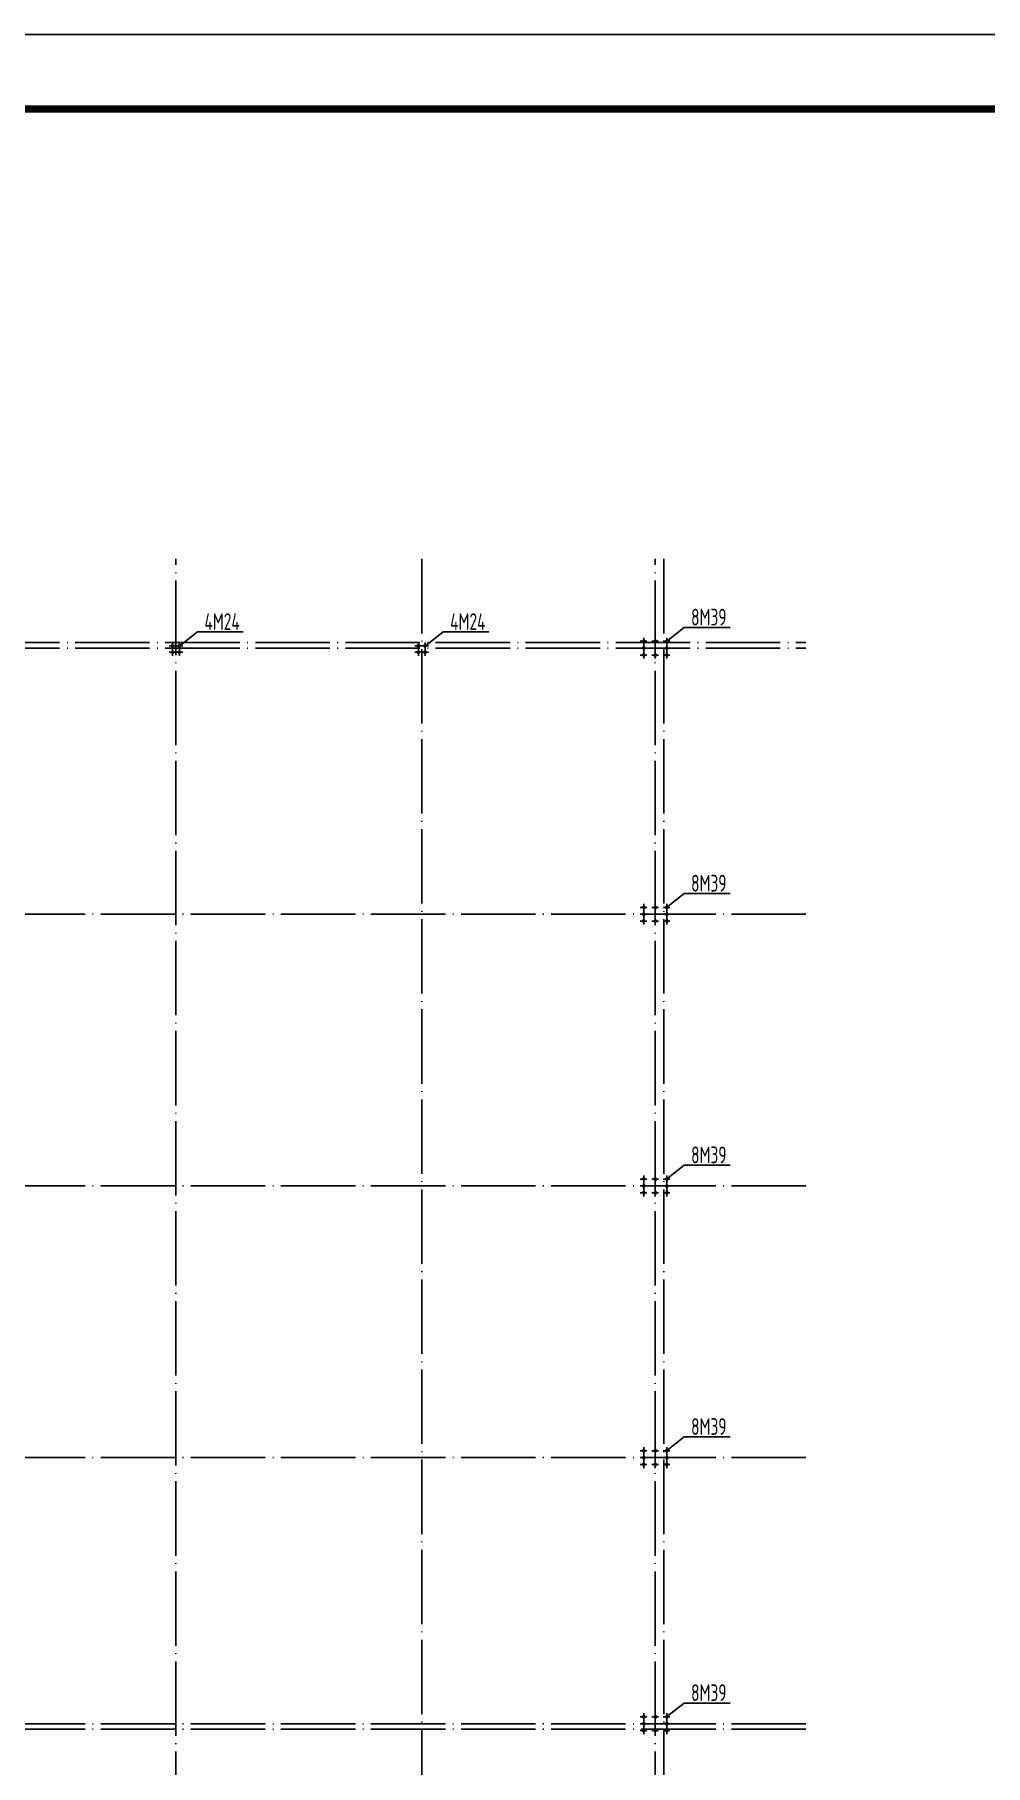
# Model space of a CAD drawing. Extents: x 69728788 to 150163257, y 20675998 to 43663798.
# Drawn here: x 75084325 to 75109863, y 21593783 to 21640288 of the extents above; entities that cross this region are included whole.
import ezdxf

# ---------------------------------------------------------------- set-up
doc = ezdxf.new("R2010")
doc.units = 0
doc.header["$LTSCALE"] = 1000
doc.header["$MEASUREMENT"] = 0
doc.linetypes.add('DOTE', pattern=[2.42, 2, -0.2, 0.02, -0.2])
for name, color, linetype in [('10', 7, 'CONTINUOUS'), ('DOTE', 251, 'DOTE'), ('PUB_TITLE', 4, 'CONTINUOUS'), ('WALL', 4, 'CONTINUOUS')]:
    doc.layers.add(name, color=color, linetype=linetype)
doc.styles.add('TSSD_Rein', font='atssdeng.shx', dxfattribs={"width": 0.7, "bigfont": 'atssdchn.shx'})

msp = doc.modelspace()

# ---------------------------------------------------------------- linework, layer by layer
at = {"layer": '10'}
for p, q in [((75088032.4, 21623862.9), (75087936.4, 21623862.9)), ((75088032.4, 21623862.9), (75087936.4, 21623862.9)), ((75088032.4, 21623862.9), (75087936.4, 21623862.9)), ((75088032.4, 21623862.9), (75087936.4, 21623862.9)), ((75088032.4, 21623957.9), (75088032.4, 21623767.8)), ((75088032.4, 21623957.9), (75088032.4, 21623767.8)), ((75088032.4, 21623957.9), (75088032.4, 21623767.8)), ((75088032.4, 21623957.9), (75088032.4, 21623767.8)), ((75088128.4, 21623862.9), (75088032.4, 21623862.9)), ((75088212.4, 21623862.9), (75088116.4, 21623862.9)), ((75088212.4, 21623862.9), (75088116.4, 21623862.9)), ((75088212.4, 21623862.9), (75088116.4, 21623862.9)), ((75088212.4, 21623862.9), (75088116.4, 21623862.9)), ((75088212.4, 21623957.9), (75088212.4, 21623767.8)), ((75088212.4, 21623957.9), (75088212.4, 21623767.8)), ((75088212.4, 21623957.9), (75088212.4, 21623767.8)), ((75088212.4, 21623957.9), (75088212.4, 21623767.8)), ((75088308.4, 21623862.9), (75088212.4, 21623862.9)), ((75094632.4, 21623862.9), (75094536.4, 21623862.9)), ((75094632.4, 21623862.9), (75094536.4, 21623862.9)), ((75094632.4, 21623862.9), (75094536.4, 21623862.9)), ((75094632.4, 21623862.9), (75094536.4, 21623862.9)), ((75094632.4, 21623957.9), (75094632.4, 21623767.8)), ((75094632.4, 21623957.9), (75094632.4, 21623767.8)), ((75094632.4, 21623957.9), (75094632.4, 21623767.8)), ((75094632.4, 21623957.9), (75094632.4, 21623767.8)), ((75094728.4, 21623862.9), (75094632.4, 21623862.9)), ((75094812.4, 21623862.9), (75094716.4, 21623862.9)), ((75094812.4, 21623862.9), (75094716.4, 21623862.9)), ((75094812.4, 21623862.9), (75094716.4, 21623862.9)), ((75094812.4, 21623862.9), (75094716.4, 21623862.9)), ((75094812.4, 21623957.9), (75094812.4, 21623767.8)), ((75094812.4, 21623957.9), (75094812.4, 21623767.8)), ((75094812.4, 21623957.9), (75094812.4, 21623767.8)), ((75094812.4, 21623957.9), (75094812.4, 21623767.8)), ((75094908.4, 21623862.9), (75094812.4, 21623862.9)), ((75100687.4, 21623987.9), (75100591.4, 21623987.9)), ((75100687.4, 21623987.9), (75100591.4, 21623987.9)), ((75100687.4, 21623987.9), (75100591.4, 21623987.9)), ((75100687.4, 21623987.9), (75100591.4, 21623987.9)), ((75100769.8, 21623987.9), (75100673.8, 21623987.9)), ((75100769.8, 21623987.9), (75100673.8, 21623987.9)), ((75100769.8, 21623987.9), (75100673.8, 21623987.9)), ((75100769.8, 21623987.9), (75100673.8, 21623987.9)), ((75100687.4, 21623892.8), (75100687.4, 21624082.9)), ((75100687.4, 21623892.8), (75100687.4, 21624082.9)), ((75100687.4, 21623892.8), (75100687.4, 21624082.9)), ((75100687.4, 21623892.8), (75100687.4, 21624082.9)), ((75100687.4, 21623707.8), (75100687.4, 21623897.9)), ((75100687.4, 21623707.8), (75100687.4, 21623897.9)), ((75100687.4, 21623707.8), (75100687.4, 21623897.9)), ((75100687.4, 21623707.8), (75100687.4, 21623897.9)), ((75100997.4, 21623987.9), (75100901.4, 21623987.9)), ((75100997.4, 21623987.9), (75100901.4, 21623987.9)), ((75100997.4, 21623987.9), (75100901.4, 21623987.9)), ((75100997.4, 21623987.9), (75100901.4, 21623987.9)), ((75101079.8, 21623987.9), (75100983.8, 21623987.9)), ((75101079.8, 21623987.9), (75100983.8, 21623987.9)), ((75101079.8, 21623987.9), (75100983.8, 21623987.9)), ((75101079.8, 21623987.9), (75100983.8, 21623987.9)), ((75100997.4, 21623892.8), (75100997.4, 21624082.9)), ((75100997.4, 21623892.8), (75100997.4, 21624082.9)), ((75100997.4, 21623892.8), (75100997.4, 21624082.9)), ((75100997.4, 21623892.8), (75100997.4, 21624082.9)), ((75101307.4, 21623987.9), (75101211.4, 21623987.9)), ((75101307.4, 21623987.9), (75101211.4, 21623987.9)), ((75101307.4, 21623987.9), (75101211.4, 21623987.9)), ((75101307.4, 21623987.9), (75101211.4, 21623987.9)), ((75101389.8, 21623987.9), (75101293.8, 21623987.9)), ((75101389.8, 21623987.9), (75101293.8, 21623987.9)), ((75101389.8, 21623987.9), (75101293.8, 21623987.9)), ((75101389.8, 21623987.9), (75101293.8, 21623987.9)), ((75101307.4, 21623892.8), (75101307.4, 21624082.9)), ((75101307.4, 21623892.8), (75101307.4, 21624082.9)), ((75101307.4, 21623892.8), (75101307.4, 21624082.9)), ((75101307.4, 21623892.8), (75101307.4, 21624082.9)), ((75101307.4, 21623707.8), (75101307.4, 21623897.9)), ((75101307.4, 21623707.8), (75101307.4, 21623897.9)), ((75101307.4, 21623707.8), (75101307.4, 21623897.9)), ((75101307.4, 21623707.8), (75101307.4, 21623897.9)), ((75088032.4, 21623692.9), (75087936.4, 21623692.9)), ((75088032.4, 21623692.9), (75087936.4, 21623692.9)), ((75088032.4, 21623692.9), (75087936.4, 21623692.9)), ((75088032.4, 21623692.9), (75087936.4, 21623692.9)), ((75088032.4, 21623787.9), (75088032.4, 21623597.8)), ((75088032.4, 21623787.9), (75088032.4, 21623597.8)), ((75088032.4, 21623787.9), (75088032.4, 21623597.8)), ((75088032.4, 21623787.9), (75088032.4, 21623597.8)), ((75088128.4, 21623692.9), (75088032.4, 21623692.9)), ((75088212.4, 21623692.9), (75088116.4, 21623692.9)), ((75088212.4, 21623692.9), (75088116.4, 21623692.9)), ((75088212.4, 21623692.9), (75088116.4, 21623692.9)), ((75088212.4, 21623692.9), (75088116.4, 21623692.9)), ((75088212.4, 21623787.9), (75088212.4, 21623597.8)), ((75088212.4, 21623787.9), (75088212.4, 21623597.8)), ((75088212.4, 21623787.9), (75088212.4, 21623597.8)), ((75088212.4, 21623787.9), (75088212.4, 21623597.8)), ((75088308.4, 21623692.9), (75088212.4, 21623692.9)), ((75094632.4, 21623692.9), (75094536.4, 21623692.9)), ((75094632.4, 21623692.9), (75094536.4, 21623692.9)), ((75094632.4, 21623692.9), (75094536.4, 21623692.9)), ((75094632.4, 21623692.9), (75094536.4, 21623692.9)), ((75094632.4, 21623787.9), (75094632.4, 21623597.8)), ((75094632.4, 21623787.9), (75094632.4, 21623597.8)), ((75094632.4, 21623787.9), (75094632.4, 21623597.8)), ((75094632.4, 21623787.9), (75094632.4, 21623597.8)), ((75094728.4, 21623692.9), (75094632.4, 21623692.9)), ((75094812.4, 21623692.9), (75094716.4, 21623692.9)), ((75094812.4, 21623692.9), (75094716.4, 21623692.9)), ((75094812.4, 21623692.9), (75094716.4, 21623692.9)), ((75094812.4, 21623692.9), (75094716.4, 21623692.9)), ((75094812.4, 21623787.9), (75094812.4, 21623597.8)), ((75094812.4, 21623787.9), (75094812.4, 21623597.8)), ((75094812.4, 21623787.9), (75094812.4, 21623597.8)), ((75094812.4, 21623787.9), (75094812.4, 21623597.8)), ((75094908.4, 21623692.9), (75094812.4, 21623692.9)), ((75100687.4, 21623802.9), (75100591.4, 21623802.9)), ((75100687.4, 21623802.9), (75100591.4, 21623802.9)), ((75100687.4, 21623802.9), (75100591.4, 21623802.9)), ((75100687.4, 21623802.9), (75100591.4, 21623802.9)), ((75100687.4, 21623617.9), (75100591.4, 21623617.9)), ((75100687.4, 21623617.9), (75100591.4, 21623617.9)), ((75100687.4, 21623617.9), (75100591.4, 21623617.9)), ((75100687.4, 21623617.9), (75100591.4, 21623617.9)), ((75100769.8, 21623802.9), (75100673.8, 21623802.9)), ((75100769.8, 21623802.9), (75100673.8, 21623802.9)), ((75100769.8, 21623802.9), (75100673.8, 21623802.9)), ((75100769.8, 21623802.9), (75100673.8, 21623802.9)), ((75100769.8, 21623617.9), (75100673.8, 21623617.9)), ((75100769.8, 21623617.9), (75100673.8, 21623617.9)), ((75100769.8, 21623617.9), (75100673.8, 21623617.9)), ((75100769.8, 21623617.9), (75100673.8, 21623617.9)), ((75100687.4, 21623537.8), (75100687.4, 21623727.9)), ((75100687.4, 21623537.8), (75100687.4, 21623727.9)), ((75100687.4, 21623537.8), (75100687.4, 21623727.9)), ((75100687.4, 21623522.8), (75100687.4, 21623712.9)), ((75100997.4, 21623617.9), (75100901.4, 21623617.9)), ((75100997.4, 21623617.9), (75100901.4, 21623617.9)), ((75100997.4, 21623617.9), (75100901.4, 21623617.9)), ((75100997.4, 21623617.9), (75100901.4, 21623617.9)), ((75101079.8, 21623617.9), (75100983.8, 21623617.9)), ((75101079.8, 21623617.9), (75100983.8, 21623617.9)), ((75101079.8, 21623617.9), (75100983.8, 21623617.9)), ((75101079.8, 21623617.9), (75100983.8, 21623617.9)), ((75100997.4, 21623522.8), (75100997.4, 21623712.9)), ((75100997.4, 21623522.8), (75100997.4, 21623712.9)), ((75100997.4, 21623522.8), (75100997.4, 21623712.9)), ((75100997.4, 21623522.8), (75100997.4, 21623712.9)), ((75101307.4, 21623802.9), (75101211.4, 21623802.9)), ((75101307.4, 21623802.9), (75101211.4, 21623802.9)), ((75101307.4, 21623802.9), (75101211.4, 21623802.9)), ((75101307.4, 21623802.9), (75101211.4, 21623802.9)), ((75101307.4, 21623617.9), (75101211.4, 21623617.9)), ((75101307.4, 21623617.9), (75101211.4, 21623617.9)), ((75101307.4, 21623617.9), (75101211.4, 21623617.9)), ((75101307.4, 21623617.9), (75101211.4, 21623617.9)), ((75101389.8, 21623802.9), (75101293.8, 21623802.9)), ((75101389.8, 21623802.9), (75101293.8, 21623802.9)), ((75101389.8, 21623802.9), (75101293.8, 21623802.9)), ((75101389.8, 21623802.9), (75101293.8, 21623802.9)), ((75101389.8, 21623617.9), (75101293.8, 21623617.9)), ((75101389.8, 21623617.9), (75101293.8, 21623617.9)), ((75101389.8, 21623617.9), (75101293.8, 21623617.9)), ((75101389.8, 21623617.9), (75101293.8, 21623617.9)), ((75101307.4, 21623522.8), (75101307.4, 21623712.9)), ((75101307.4, 21623522.8), (75101307.4, 21623712.9)), ((75101307.4, 21623522.8), (75101307.4, 21623712.9)), ((75101307.4, 21623522.8), (75101307.4, 21623712.9)), ((75100687.4, 21616742.8), (75100687.4, 21616932.9)), ((75100687.4, 21616742.8), (75100687.4, 21616932.9)), ((75100687.4, 21616742.8), (75100687.4, 21616932.9)), ((75100687.4, 21616742.8), (75100687.4, 21616932.9)), ((75100997.4, 21616742.8), (75100997.4, 21616932.9)), ((75100997.4, 21616742.8), (75100997.4, 21616932.9)), ((75100997.4, 21616742.8), (75100997.4, 21616932.9)), ((75100997.4, 21616742.8), (75100997.4, 21616932.9)), ((75101307.4, 21616742.8), (75101307.4, 21616932.9)), ((75101307.4, 21616742.8), (75101307.4, 21616932.9)), ((75101307.4, 21616742.8), (75101307.4, 21616932.9)), ((75101307.4, 21616742.8), (75101307.4, 21616932.9)), ((75100687.4, 21616837.9), (75100591.4, 21616837.9)), ((75100687.4, 21616837.9), (75100591.4, 21616837.9)), ((75100687.4, 21616837.9), (75100591.4, 21616837.9)), ((75100687.4, 21616837.9), (75100591.4, 21616837.9)), ((75100687.4, 21616652.9), (75100591.4, 21616652.9)), ((75100687.4, 21616652.9), (75100591.4, 21616652.9)), ((75100687.4, 21616652.9), (75100591.4, 21616652.9)), ((75100687.4, 21616652.9), (75100591.4, 21616652.9)), ((75100687.4, 21616467.9), (75100591.4, 21616467.9)), ((75100687.4, 21616467.9), (75100591.4, 21616467.9)), ((75100687.4, 21616467.9), (75100591.4, 21616467.9)), ((75100687.4, 21616467.9), (75100591.4, 21616467.9)), ((75100769.8, 21616837.9), (75100673.8, 21616837.9)), ((75100769.8, 21616837.9), (75100673.8, 21616837.9)), ((75100769.8, 21616837.9), (75100673.8, 21616837.9)), ((75100769.8, 21616837.9), (75100673.8, 21616837.9)), ((75100769.8, 21616652.9), (75100673.8, 21616652.9)), ((75100769.8, 21616652.9), (75100673.8, 21616652.9)), ((75100769.8, 21616652.9), (75100673.8, 21616652.9)), ((75100769.8, 21616652.9), (75100673.8, 21616652.9)), ((75100769.8, 21616467.9), (75100673.8, 21616467.9)), ((75100769.8, 21616467.9), (75100673.8, 21616467.9)), ((75100769.8, 21616467.9), (75100673.8, 21616467.9)), ((75100769.8, 21616467.9), (75100673.8, 21616467.9)), ((75100687.4, 21616557.8), (75100687.4, 21616747.9)), ((75100687.4, 21616557.8), (75100687.4, 21616747.9)), ((75100687.4, 21616557.8), (75100687.4, 21616747.9)), ((75100687.4, 21616557.8), (75100687.4, 21616747.9)), ((75100687.4, 21616387.8), (75100687.4, 21616577.9)), ((75100687.4, 21616387.8), (75100687.4, 21616577.9)), ((75100687.4, 21616387.8), (75100687.4, 21616577.9)), ((75100687.4, 21616372.8), (75100687.4, 21616562.9)), ((75100997.4, 21616837.9), (75100901.4, 21616837.9)), ((75100997.4, 21616837.9), (75100901.4, 21616837.9)), ((75100997.4, 21616837.9), (75100901.4, 21616837.9)), ((75100997.4, 21616837.9), (75100901.4, 21616837.9)), ((75100997.4, 21616467.9), (75100901.4, 21616467.9)), ((75100997.4, 21616467.9), (75100901.4, 21616467.9)), ((75100997.4, 21616467.9), (75100901.4, 21616467.9)), ((75100997.4, 21616467.9), (75100901.4, 21616467.9)), ((75101079.8, 21616837.9), (75100983.8, 21616837.9)), ((75101079.8, 21616837.9), (75100983.8, 21616837.9)), ((75101079.8, 21616837.9), (75100983.8, 21616837.9)), ((75101079.8, 21616837.9), (75100983.8, 21616837.9)), ((75101079.8, 21616467.9), (75100983.8, 21616467.9)), ((75101079.8, 21616467.9), (75100983.8, 21616467.9)), ((75101079.8, 21616467.9), (75100983.8, 21616467.9)), ((75101079.8, 21616467.9), (75100983.8, 21616467.9)), ((75100997.4, 21616372.8), (75100997.4, 21616562.9)), ((75100997.4, 21616372.8), (75100997.4, 21616562.9)), ((75100997.4, 21616372.8), (75100997.4, 21616562.9)), ((75100997.4, 21616372.8), (75100997.4, 21616562.9)), ((75101307.4, 21616837.9), (75101211.4, 21616837.9)), ((75101307.4, 21616837.9), (75101211.4, 21616837.9)), ((75101307.4, 21616837.9), (75101211.4, 21616837.9)), ((75101307.4, 21616837.9), (75101211.4, 21616837.9)), ((75101307.4, 21616652.9), (75101211.4, 21616652.9)), ((75101307.4, 21616652.9), (75101211.4, 21616652.9)), ((75101307.4, 21616652.9), (75101211.4, 21616652.9)), ((75101307.4, 21616652.9), (75101211.4, 21616652.9)), ((75101307.4, 21616467.9), (75101211.4, 21616467.9)), ((75101307.4, 21616467.9), (75101211.4, 21616467.9)), ((75101307.4, 21616467.9), (75101211.4, 21616467.9)), ((75101307.4, 21616467.9), (75101211.4, 21616467.9)), ((75101389.8, 21616837.9), (75101293.8, 21616837.9)), ((75101389.8, 21616837.9), (75101293.8, 21616837.9)), ((75101389.8, 21616837.9), (75101293.8, 21616837.9)), ((75101389.8, 21616837.9), (75101293.8, 21616837.9)), ((75101389.8, 21616652.9), (75101293.8, 21616652.9)), ((75101389.8, 21616652.9), (75101293.8, 21616652.9)), ((75101389.8, 21616652.9), (75101293.8, 21616652.9)), ((75101389.8, 21616652.9), (75101293.8, 21616652.9)), ((75101389.8, 21616467.9), (75101293.8, 21616467.9)), ((75101389.8, 21616467.9), (75101293.8, 21616467.9)), ((75101389.8, 21616467.9), (75101293.8, 21616467.9)), ((75101389.8, 21616467.9), (75101293.8, 21616467.9)), ((75101307.4, 21616557.8), (75101307.4, 21616747.9)), ((75101307.4, 21616557.8), (75101307.4, 21616747.9)), ((75101307.4, 21616557.8), (75101307.4, 21616747.9)), ((75101307.4, 21616557.8), (75101307.4, 21616747.9)), ((75101307.4, 21616372.8), (75101307.4, 21616562.9)), ((75101307.4, 21616372.8), (75101307.4, 21616562.9)), ((75101307.4, 21616372.8), (75101307.4, 21616562.9)), ((75101307.4, 21616372.8), (75101307.4, 21616562.9)), ((75100687.4, 21609537.9), (75100591.4, 21609537.9)), ((75100687.4, 21609537.9), (75100591.4, 21609537.9)), ((75100687.4, 21609537.9), (75100591.4, 21609537.9)), ((75100687.4, 21609537.9), (75100591.4, 21609537.9)), ((75100769.8, 21609537.9), (75100673.8, 21609537.9)), ((75100769.8, 21609537.9), (75100673.8, 21609537.9)), ((75100769.8, 21609537.9), (75100673.8, 21609537.9)), ((75100769.8, 21609537.9), (75100673.8, 21609537.9)), ((75100687.4, 21609442.8), (75100687.4, 21609632.9)), ((75100687.4, 21609442.8), (75100687.4, 21609632.9)), ((75100687.4, 21609442.8), (75100687.4, 21609632.9)), ((75100687.4, 21609442.8), (75100687.4, 21609632.9)), ((75100687.4, 21609257.8), (75100687.4, 21609447.9)), ((75100687.4, 21609257.8), (75100687.4, 21609447.9)), ((75100687.4, 21609257.8), (75100687.4, 21609447.9)), ((75100687.4, 21609257.8), (75100687.4, 21609447.9)), ((75100997.4, 21609537.9), (75100901.4, 21609537.9)), ((75100997.4, 21609537.9), (75100901.4, 21609537.9)), ((75100997.4, 21609537.9), (75100901.4, 21609537.9)), ((75100997.4, 21609537.9), (75100901.4, 21609537.9)), ((75101079.8, 21609537.9), (75100983.8, 21609537.9)), ((75101079.8, 21609537.9), (75100983.8, 21609537.9)), ((75101079.8, 21609537.9), (75100983.8, 21609537.9)), ((75101079.8, 21609537.9), (75100983.8, 21609537.9)), ((75100997.4, 21609442.8), (75100997.4, 21609632.9)), ((75100997.4, 21609442.8), (75100997.4, 21609632.9)), ((75100997.4, 21609442.8), (75100997.4, 21609632.9)), ((75100997.4, 21609442.8), (75100997.4, 21609632.9)), ((75101307.4, 21609537.9), (75101211.4, 21609537.9)), ((75101307.4, 21609537.9), (75101211.4, 21609537.9)), ((75101307.4, 21609537.9), (75101211.4, 21609537.9)), ((75101307.4, 21609537.9), (75101211.4, 21609537.9)), ((75101389.8, 21609537.9), (75101293.8, 21609537.9)), ((75101389.8, 21609537.9), (75101293.8, 21609537.9)), ((75101389.8, 21609537.9), (75101293.8, 21609537.9)), ((75101389.8, 21609537.9), (75101293.8, 21609537.9)), ((75101307.4, 21609442.8), (75101307.4, 21609632.9)), ((75101307.4, 21609442.8), (75101307.4, 21609632.9)), ((75101307.4, 21609442.8), (75101307.4, 21609632.9)), ((75101307.4, 21609442.8), (75101307.4, 21609632.9)), ((75101307.4, 21609257.8), (75101307.4, 21609447.9)), ((75101307.4, 21609257.8), (75101307.4, 21609447.9)), ((75101307.4, 21609257.8), (75101307.4, 21609447.9)), ((75101307.4, 21609257.8), (75101307.4, 21609447.9)), ((75100687.4, 21609352.9), (75100591.4, 21609352.9)), ((75100687.4, 21609352.9), (75100591.4, 21609352.9)), ((75100687.4, 21609352.9), (75100591.4, 21609352.9)), ((75100687.4, 21609352.9), (75100591.4, 21609352.9)), ((75100687.4, 21609167.9), (75100591.4, 21609167.9)), ((75100687.4, 21609167.9), (75100591.4, 21609167.9)), ((75100687.4, 21609167.9), (75100591.4, 21609167.9)), ((75100687.4, 21609167.9), (75100591.4, 21609167.9)), ((75100769.8, 21609352.9), (75100673.8, 21609352.9)), ((75100769.8, 21609352.9), (75100673.8, 21609352.9)), ((75100769.8, 21609352.9), (75100673.8, 21609352.9)), ((75100769.8, 21609352.9), (75100673.8, 21609352.9)), ((75100769.8, 21609167.9), (75100673.8, 21609167.9)), ((75100769.8, 21609167.9), (75100673.8, 21609167.9)), ((75100769.8, 21609167.9), (75100673.8, 21609167.9)), ((75100769.8, 21609167.9), (75100673.8, 21609167.9)), ((75100687.4, 21609087.8), (75100687.4, 21609277.9)), ((75100687.4, 21609087.8), (75100687.4, 21609277.9)), ((75100687.4, 21609087.8), (75100687.4, 21609277.9)), ((75100687.4, 21609072.8), (75100687.4, 21609262.9)), ((75100997.4, 21609167.9), (75100901.4, 21609167.9)), ((75100997.4, 21609167.9), (75100901.4, 21609167.9)), ((75100997.4, 21609167.9), (75100901.4, 21609167.9)), ((75100997.4, 21609167.9), (75100901.4, 21609167.9)), ((75101079.8, 21609167.9), (75100983.8, 21609167.9)), ((75101079.8, 21609167.9), (75100983.8, 21609167.9)), ((75101079.8, 21609167.9), (75100983.8, 21609167.9)), ((75101079.8, 21609167.9), (75100983.8, 21609167.9)), ((75100997.4, 21609072.8), (75100997.4, 21609262.9)), ((75100997.4, 21609072.8), (75100997.4, 21609262.9)), ((75100997.4, 21609072.8), (75100997.4, 21609262.9)), ((75100997.4, 21609072.8), (75100997.4, 21609262.9)), ((75101307.4, 21609352.9), (75101211.4, 21609352.9)), ((75101307.4, 21609352.9), (75101211.4, 21609352.9)), ((75101307.4, 21609352.9), (75101211.4, 21609352.9)), ((75101307.4, 21609352.9), (75101211.4, 21609352.9)), ((75101307.4, 21609167.9), (75101211.4, 21609167.9)), ((75101307.4, 21609167.9), (75101211.4, 21609167.9)), ((75101307.4, 21609167.9), (75101211.4, 21609167.9)), ((75101307.4, 21609167.9), (75101211.4, 21609167.9)), ((75101389.8, 21609352.9), (75101293.8, 21609352.9)), ((75101389.8, 21609352.9), (75101293.8, 21609352.9)), ((75101389.8, 21609352.9), (75101293.8, 21609352.9)), ((75101389.8, 21609352.9), (75101293.8, 21609352.9)), ((75101389.8, 21609167.9), (75101293.8, 21609167.9)), ((75101389.8, 21609167.9), (75101293.8, 21609167.9)), ((75101389.8, 21609167.9), (75101293.8, 21609167.9)), ((75101389.8, 21609167.9), (75101293.8, 21609167.9)), ((75101307.4, 21609072.8), (75101307.4, 21609262.9)), ((75101307.4, 21609072.8), (75101307.4, 21609262.9)), ((75101307.4, 21609072.8), (75101307.4, 21609262.9)), ((75101307.4, 21609072.8), (75101307.4, 21609262.9)), ((75100687.4, 21602237.9), (75100591.4, 21602237.9)), ((75100687.4, 21602237.9), (75100591.4, 21602237.9)), ((75100687.4, 21602237.9), (75100591.4, 21602237.9)), ((75100687.4, 21602237.9), (75100591.4, 21602237.9)), ((75100687.4, 21602052.9), (75100591.4, 21602052.9)), ((75100687.4, 21602052.9), (75100591.4, 21602052.9)), ((75100687.4, 21602052.9), (75100591.4, 21602052.9)), ((75100687.4, 21602052.9), (75100591.4, 21602052.9)), ((75100769.8, 21602237.9), (75100673.8, 21602237.9)), ((75100769.8, 21602237.9), (75100673.8, 21602237.9)), ((75100769.8, 21602237.9), (75100673.8, 21602237.9)), ((75100769.8, 21602237.9), (75100673.8, 21602237.9)), ((75100769.8, 21602052.9), (75100673.8, 21602052.9)), ((75100769.8, 21602052.9), (75100673.8, 21602052.9)), ((75100769.8, 21602052.9), (75100673.8, 21602052.9)), ((75100769.8, 21602052.9), (75100673.8, 21602052.9)), ((75100687.4, 21602142.8), (75100687.4, 21602332.9)), ((75100687.4, 21602142.8), (75100687.4, 21602332.9)), ((75100687.4, 21602142.8), (75100687.4, 21602332.9)), ((75100687.4, 21602142.8), (75100687.4, 21602332.9)), ((75100687.4, 21601957.8), (75100687.4, 21602147.9)), ((75100687.4, 21601957.8), (75100687.4, 21602147.9)), ((75100687.4, 21601957.8), (75100687.4, 21602147.9)), ((75100687.4, 21601957.8), (75100687.4, 21602147.9)), ((75100997.4, 21602237.9), (75100901.4, 21602237.9)), ((75100997.4, 21602237.9), (75100901.4, 21602237.9)), ((75100997.4, 21602237.9), (75100901.4, 21602237.9)), ((75100997.4, 21602237.9), (75100901.4, 21602237.9)), ((75101079.8, 21602237.9), (75100983.8, 21602237.9)), ((75101079.8, 21602237.9), (75100983.8, 21602237.9)), ((75101079.8, 21602237.9), (75100983.8, 21602237.9)), ((75101079.8, 21602237.9), (75100983.8, 21602237.9)), ((75100997.4, 21602142.8), (75100997.4, 21602332.9)), ((75100997.4, 21602142.8), (75100997.4, 21602332.9)), ((75100997.4, 21602142.8), (75100997.4, 21602332.9)), ((75100997.4, 21602142.8), (75100997.4, 21602332.9)), ((75101307.4, 21602237.9), (75101211.4, 21602237.9)), ((75101307.4, 21602237.9), (75101211.4, 21602237.9)), ((75101307.4, 21602237.9), (75101211.4, 21602237.9)), ((75101307.4, 21602237.9), (75101211.4, 21602237.9)), ((75101307.4, 21602052.9), (75101211.4, 21602052.9)), ((75101307.4, 21602052.9), (75101211.4, 21602052.9)), ((75101307.4, 21602052.9), (75101211.4, 21602052.9)), ((75101307.4, 21602052.9), (75101211.4, 21602052.9)), ((75101389.8, 21602237.9), (75101293.8, 21602237.9)), ((75101389.8, 21602237.9), (75101293.8, 21602237.9)), ((75101389.8, 21602237.9), (75101293.8, 21602237.9)), ((75101389.8, 21602237.9), (75101293.8, 21602237.9)), ((75101389.8, 21602052.9), (75101293.8, 21602052.9)), ((75101389.8, 21602052.9), (75101293.8, 21602052.9)), ((75101389.8, 21602052.9), (75101293.8, 21602052.9)), ((75101389.8, 21602052.9), (75101293.8, 21602052.9)), ((75101307.4, 21602142.8), (75101307.4, 21602332.9)), ((75101307.4, 21602142.8), (75101307.4, 21602332.9)), ((75101307.4, 21602142.8), (75101307.4, 21602332.9)), ((75101307.4, 21602142.8), (75101307.4, 21602332.9)), ((75101307.4, 21601957.8), (75101307.4, 21602147.9)), ((75101307.4, 21601957.8), (75101307.4, 21602147.9)), ((75101307.4, 21601957.8), (75101307.4, 21602147.9)), ((75101307.4, 21601957.8), (75101307.4, 21602147.9)), ((75100687.4, 21601867.9), (75100591.4, 21601867.9)), ((75100687.4, 21601867.9), (75100591.4, 21601867.9)), ((75100687.4, 21601867.9), (75100591.4, 21601867.9)), ((75100687.4, 21601867.9), (75100591.4, 21601867.9)), ((75100769.8, 21601867.9), (75100673.8, 21601867.9)), ((75100769.8, 21601867.9), (75100673.8, 21601867.9)), ((75100769.8, 21601867.9), (75100673.8, 21601867.9)), ((75100769.8, 21601867.9), (75100673.8, 21601867.9)), ((75100687.4, 21601787.8), (75100687.4, 21601977.9)), ((75100687.4, 21601787.8), (75100687.4, 21601977.9)), ((75100687.4, 21601787.8), (75100687.4, 21601977.9)), ((75100687.4, 21601772.8), (75100687.4, 21601962.9)), ((75100997.4, 21601867.9), (75100901.4, 21601867.9)), ((75100997.4, 21601867.9), (75100901.4, 21601867.9)), ((75100997.4, 21601867.9), (75100901.4, 21601867.9)), ((75100997.4, 21601867.9), (75100901.4, 21601867.9)), ((75101079.8, 21601867.9), (75100983.8, 21601867.9)), ((75101079.8, 21601867.9), (75100983.8, 21601867.9)), ((75101079.8, 21601867.9), (75100983.8, 21601867.9)), ((75101079.8, 21601867.9), (75100983.8, 21601867.9)), ((75100997.4, 21601772.8), (75100997.4, 21601962.9)), ((75100997.4, 21601772.8), (75100997.4, 21601962.9)), ((75100997.4, 21601772.8), (75100997.4, 21601962.9)), ((75100997.4, 21601772.8), (75100997.4, 21601962.9)), ((75101307.4, 21601867.9), (75101211.4, 21601867.9)), ((75101307.4, 21601867.9), (75101211.4, 21601867.9)), ((75101307.4, 21601867.9), (75101211.4, 21601867.9)), ((75101307.4, 21601867.9), (75101211.4, 21601867.9)), ((75101389.8, 21601867.9), (75101293.8, 21601867.9)), ((75101389.8, 21601867.9), (75101293.8, 21601867.9)), ((75101389.8, 21601867.9), (75101293.8, 21601867.9)), ((75101389.8, 21601867.9), (75101293.8, 21601867.9)), ((75101307.4, 21601772.8), (75101307.4, 21601962.9)), ((75101307.4, 21601772.8), (75101307.4, 21601962.9)), ((75101307.4, 21601772.8), (75101307.4, 21601962.9)), ((75101307.4, 21601772.8), (75101307.4, 21601962.9)), ((75100687.4, 21595087.9), (75100591.4, 21595087.9)), ((75100687.4, 21595087.9), (75100591.4, 21595087.9)), ((75100687.4, 21595087.9), (75100591.4, 21595087.9)), ((75100687.4, 21595087.9), (75100591.4, 21595087.9)), ((75100769.8, 21595087.9), (75100673.8, 21595087.9)), ((75100769.8, 21595087.9), (75100673.8, 21595087.9)), ((75100769.8, 21595087.9), (75100673.8, 21595087.9)), ((75100769.8, 21595087.9), (75100673.8, 21595087.9)), ((75100687.4, 21594992.8), (75100687.4, 21595182.9)), ((75100687.4, 21594992.8), (75100687.4, 21595182.9)), ((75100687.4, 21594992.8), (75100687.4, 21595182.9)), ((75100687.4, 21594992.8), (75100687.4, 21595182.9)), ((75100997.4, 21595087.9), (75100901.4, 21595087.9)), ((75100997.4, 21595087.9), (75100901.4, 21595087.9)), ((75100997.4, 21595087.9), (75100901.4, 21595087.9)), ((75100997.4, 21595087.9), (75100901.4, 21595087.9)), ((75101079.8, 21595087.9), (75100983.8, 21595087.9)), ((75101079.8, 21595087.9), (75100983.8, 21595087.9)), ((75101079.8, 21595087.9), (75100983.8, 21595087.9)), ((75101079.8, 21595087.9), (75100983.8, 21595087.9)), ((75100997.4, 21594992.8), (75100997.4, 21595182.9)), ((75100997.4, 21594992.8), (75100997.4, 21595182.9)), ((75100997.4, 21594992.8), (75100997.4, 21595182.9)), ((75100997.4, 21594992.8), (75100997.4, 21595182.9)), ((75101307.4, 21595087.9), (75101211.4, 21595087.9)), ((75101307.4, 21595087.9), (75101211.4, 21595087.9)), ((75101307.4, 21595087.9), (75101211.4, 21595087.9)), ((75101307.4, 21595087.9), (75101211.4, 21595087.9)), ((75101389.8, 21595087.9), (75101293.8, 21595087.9)), ((75101389.8, 21595087.9), (75101293.8, 21595087.9)), ((75101389.8, 21595087.9), (75101293.8, 21595087.9)), ((75101389.8, 21595087.9), (75101293.8, 21595087.9)), ((75101307.4, 21594992.8), (75101307.4, 21595182.9)), ((75101307.4, 21594992.8), (75101307.4, 21595182.9)), ((75101307.4, 21594992.8), (75101307.4, 21595182.9)), ((75101307.4, 21594992.8), (75101307.4, 21595182.9)), ((75100687.4, 21594902.9), (75100591.4, 21594902.9)), ((75100687.4, 21594902.9), (75100591.4, 21594902.9)), ((75100687.4, 21594902.9), (75100591.4, 21594902.9)), ((75100687.4, 21594902.9), (75100591.4, 21594902.9)), ((75100687.4, 21594717.9), (75100591.4, 21594717.9)), ((75100687.4, 21594717.9), (75100591.4, 21594717.9)), ((75100687.4, 21594717.9), (75100591.4, 21594717.9)), ((75100687.4, 21594717.9), (75100591.4, 21594717.9)), ((75100769.8, 21594902.9), (75100673.8, 21594902.9)), ((75100769.8, 21594902.9), (75100673.8, 21594902.9)), ((75100769.8, 21594902.9), (75100673.8, 21594902.9)), ((75100769.8, 21594902.9), (75100673.8, 21594902.9)), ((75100769.8, 21594717.9), (75100673.8, 21594717.9)), ((75100769.8, 21594717.9), (75100673.8, 21594717.9)), ((75100769.8, 21594717.9), (75100673.8, 21594717.9)), ((75100769.8, 21594717.9), (75100673.8, 21594717.9)), ((75100687.4, 21594807.8), (75100687.4, 21594997.9)), ((75100687.4, 21594807.8), (75100687.4, 21594997.9)), ((75100687.4, 21594807.8), (75100687.4, 21594997.9)), ((75100687.4, 21594807.8), (75100687.4, 21594997.9)), ((75100687.4, 21594637.8), (75100687.4, 21594827.9)), ((75100687.4, 21594637.8), (75100687.4, 21594827.9)), ((75100687.4, 21594637.8), (75100687.4, 21594827.9)), ((75100687.4, 21594622.8), (75100687.4, 21594812.9)), ((75100997.4, 21594717.9), (75100901.4, 21594717.9)), ((75100997.4, 21594717.9), (75100901.4, 21594717.9)), ((75100997.4, 21594717.9), (75100901.4, 21594717.9)), ((75100997.4, 21594717.9), (75100901.4, 21594717.9)), ((75101079.8, 21594717.9), (75100983.8, 21594717.9)), ((75101079.8, 21594717.9), (75100983.8, 21594717.9)), ((75101079.8, 21594717.9), (75100983.8, 21594717.9)), ((75101079.8, 21594717.9), (75100983.8, 21594717.9)), ((75100997.4, 21594622.8), (75100997.4, 21594812.9)), ((75100997.4, 21594622.8), (75100997.4, 21594812.9)), ((75100997.4, 21594622.8), (75100997.4, 21594812.9)), ((75100997.4, 21594622.8), (75100997.4, 21594812.9)), ((75101307.4, 21594902.9), (75101211.4, 21594902.9)), ((75101307.4, 21594902.9), (75101211.4, 21594902.9)), ((75101307.4, 21594902.9), (75101211.4, 21594902.9)), ((75101307.4, 21594902.9), (75101211.4, 21594902.9)), ((75101307.4, 21594717.9), (75101211.4, 21594717.9)), ((75101307.4, 21594717.9), (75101211.4, 21594717.9)), ((75101307.4, 21594717.9), (75101211.4, 21594717.9)), ((75101307.4, 21594717.9), (75101211.4, 21594717.9)), ((75101389.8, 21594902.9), (75101293.8, 21594902.9)), ((75101389.8, 21594902.9), (75101293.8, 21594902.9)), ((75101389.8, 21594902.9), (75101293.8, 21594902.9)), ((75101389.8, 21594902.9), (75101293.8, 21594902.9)), ((75101389.8, 21594717.9), (75101293.8, 21594717.9)), ((75101389.8, 21594717.9), (75101293.8, 21594717.9)), ((75101389.8, 21594717.9), (75101293.8, 21594717.9)), ((75101389.8, 21594717.9), (75101293.8, 21594717.9)), ((75101307.4, 21594807.8), (75101307.4, 21594997.9)), ((75101307.4, 21594807.8), (75101307.4, 21594997.9)), ((75101307.4, 21594807.8), (75101307.4, 21594997.9)), ((75101307.4, 21594807.8), (75101307.4, 21594997.9)), ((75101307.4, 21594622.8), (75101307.4, 21594812.9)), ((75101307.4, 21594622.8), (75101307.4, 21594812.9)), ((75101307.4, 21594622.8), (75101307.4, 21594812.9)), ((75101307.4, 21594622.8), (75101307.4, 21594812.9))]:
    msp.add_line(p, q, dxfattribs=at)
at = {"layer": '10', "const_width": 51.2}
for points in [[(75088032.4, 21623837.3, -1), (75088032.4, 21623888.5, -1), (75088032.4, 21623837.3)], [(75088032.4, 21623837.3, -1), (75088032.4, 21623888.5, -1), (75088032.4, 21623837.3)], [(75088032.4, 21623837.3, -1), (75088032.4, 21623888.5, -1), (75088032.4, 21623837.3)], [(75088032.4, 21623837.3, -1), (75088032.4, 21623888.5, -1), (75088032.4, 21623837.3)], [(75088212.4, 21623837.3, -1), (75088212.4, 21623888.5, -1), (75088212.4, 21623837.3)], [(75088212.4, 21623837.3, -1), (75088212.4, 21623888.5, -1), (75088212.4, 21623837.3)], [(75088212.4, 21623837.3, -1), (75088212.4, 21623888.5, -1), (75088212.4, 21623837.3)], [(75088212.4, 21623837.3, -1), (75088212.4, 21623888.5, -1), (75088212.4, 21623837.3)], [(75094632.4, 21623837.3, -1), (75094632.4, 21623888.5, -1), (75094632.4, 21623837.3)], [(75094632.4, 21623837.3, -1), (75094632.4, 21623888.5, -1), (75094632.4, 21623837.3)], [(75094632.4, 21623837.3, -1), (75094632.4, 21623888.5, -1), (75094632.4, 21623837.3)], [(75094632.4, 21623837.3, -1), (75094632.4, 21623888.5, -1), (75094632.4, 21623837.3)], [(75094812.4, 21623837.3, -1), (75094812.4, 21623888.5, -1), (75094812.4, 21623837.3)], [(75094812.4, 21623837.3, -1), (75094812.4, 21623888.5, -1), (75094812.4, 21623837.3)], [(75094812.4, 21623837.3, -1), (75094812.4, 21623888.5, -1), (75094812.4, 21623837.3)], [(75094812.4, 21623837.3, -1), (75094812.4, 21623888.5, -1), (75094812.4, 21623837.3)], [(75100687.4, 21624013.5, 1), (75100687.4, 21623962.3, 1), (75100687.4, 21624013.5)], [(75100687.4, 21624013.5, 1), (75100687.4, 21623962.3, 1), (75100687.4, 21624013.5)], [(75100687.4, 21624013.5, 1), (75100687.4, 21623962.3, 1), (75100687.4, 21624013.5)], [(75100687.4, 21624013.5, 1), (75100687.4, 21623962.3, 1), (75100687.4, 21624013.5)], [(75100687.4, 21623828.5, 1), (75100687.4, 21623777.3, 1), (75100687.4, 21623828.5)], [(75100687.4, 21623828.5, 1), (75100687.4, 21623777.3, 1), (75100687.4, 21623828.5)], [(75100687.4, 21623828.5, 1), (75100687.4, 21623777.3, 1), (75100687.4, 21623828.5)], [(75100687.4, 21623828.5, 1), (75100687.4, 21623777.3, 1), (75100687.4, 21623828.5)], [(75100997.4, 21624013.5, 1), (75100997.4, 21623962.3, 1), (75100997.4, 21624013.5)], [(75100997.4, 21624013.5, 1), (75100997.4, 21623962.3, 1), (75100997.4, 21624013.5)], [(75100997.4, 21624013.5, 1), (75100997.4, 21623962.3, 1), (75100997.4, 21624013.5)], [(75100997.4, 21624013.5, 1), (75100997.4, 21623962.3, 1), (75100997.4, 21624013.5)], [(75101307.4, 21624013.5, 1), (75101307.4, 21623962.3, 1), (75101307.4, 21624013.5)], [(75101307.4, 21624013.5, 1), (75101307.4, 21623962.3, 1), (75101307.4, 21624013.5)], [(75101307.4, 21624013.5, 1), (75101307.4, 21623962.3, 1), (75101307.4, 21624013.5)], [(75101307.4, 21624013.5, 1), (75101307.4, 21623962.3, 1), (75101307.4, 21624013.5)], [(75101307.4, 21623828.5, 1), (75101307.4, 21623777.3, 1), (75101307.4, 21623828.5)], [(75101307.4, 21623828.5, 1), (75101307.4, 21623777.3, 1), (75101307.4, 21623828.5)], [(75101307.4, 21623828.5, 1), (75101307.4, 21623777.3, 1), (75101307.4, 21623828.5)], [(75101307.4, 21623828.5, 1), (75101307.4, 21623777.3, 1), (75101307.4, 21623828.5)], [(75088032.4, 21623667.3, -1), (75088032.4, 21623718.5, -1), (75088032.4, 21623667.3)], [(75088032.4, 21623667.3, -1), (75088032.4, 21623718.5, -1), (75088032.4, 21623667.3)], [(75088032.4, 21623667.3, -1), (75088032.4, 21623718.5, -1), (75088032.4, 21623667.3)], [(75088032.4, 21623667.3, -1), (75088032.4, 21623718.5, -1), (75088032.4, 21623667.3)], [(75088212.4, 21623667.3, -1), (75088212.4, 21623718.5, -1), (75088212.4, 21623667.3)], [(75088212.4, 21623667.3, -1), (75088212.4, 21623718.5, -1), (75088212.4, 21623667.3)], [(75088212.4, 21623667.3, -1), (75088212.4, 21623718.5, -1), (75088212.4, 21623667.3)], [(75088212.4, 21623667.3, -1), (75088212.4, 21623718.5, -1), (75088212.4, 21623667.3)], [(75094632.4, 21623667.3, -1), (75094632.4, 21623718.5, -1), (75094632.4, 21623667.3)], [(75094632.4, 21623667.3, -1), (75094632.4, 21623718.5, -1), (75094632.4, 21623667.3)], [(75094632.4, 21623667.3, -1), (75094632.4, 21623718.5, -1), (75094632.4, 21623667.3)], [(75094632.4, 21623667.3, -1), (75094632.4, 21623718.5, -1), (75094632.4, 21623667.3)], [(75094812.4, 21623667.3, -1), (75094812.4, 21623718.5, -1), (75094812.4, 21623667.3)], [(75094812.4, 21623667.3, -1), (75094812.4, 21623718.5, -1), (75094812.4, 21623667.3)], [(75094812.4, 21623667.3, -1), (75094812.4, 21623718.5, -1), (75094812.4, 21623667.3)], [(75094812.4, 21623667.3, -1), (75094812.4, 21623718.5, -1), (75094812.4, 21623667.3)], [(75100687.4, 21623643.5, 1), (75100687.4, 21623592.3, 1), (75100687.4, 21623643.5)], [(75100687.4, 21623643.5, 1), (75100687.4, 21623592.3, 1), (75100687.4, 21623643.5)], [(75100687.4, 21623643.5, 1), (75100687.4, 21623592.3, 1), (75100687.4, 21623643.5)], [(75100687.4, 21623643.5, 1), (75100687.4, 21623592.3, 1), (75100687.4, 21623643.5)], [(75100997.4, 21623643.5, 1), (75100997.4, 21623592.3, 1), (75100997.4, 21623643.5)], [(75100997.4, 21623643.5, 1), (75100997.4, 21623592.3, 1), (75100997.4, 21623643.5)], [(75100997.4, 21623643.5, 1), (75100997.4, 21623592.3, 1), (75100997.4, 21623643.5)], [(75100997.4, 21623643.5, 1), (75100997.4, 21623592.3, 1), (75100997.4, 21623643.5)], [(75101307.4, 21623643.5, 1), (75101307.4, 21623592.3, 1), (75101307.4, 21623643.5)], [(75101307.4, 21623643.5, 1), (75101307.4, 21623592.3, 1), (75101307.4, 21623643.5)], [(75101307.4, 21623643.5, 1), (75101307.4, 21623592.3, 1), (75101307.4, 21623643.5)], [(75101307.4, 21623643.5, 1), (75101307.4, 21623592.3, 1), (75101307.4, 21623643.5)], [(75100687.4, 21616863.5, 1), (75100687.4, 21616812.3, 1), (75100687.4, 21616863.5)], [(75100687.4, 21616863.5, 1), (75100687.4, 21616812.3, 1), (75100687.4, 21616863.5)], [(75100687.4, 21616863.5, 1), (75100687.4, 21616812.3, 1), (75100687.4, 21616863.5)], [(75100687.4, 21616863.5, 1), (75100687.4, 21616812.3, 1), (75100687.4, 21616863.5)], [(75100997.4, 21616863.5, 1), (75100997.4, 21616812.3, 1), (75100997.4, 21616863.5)], [(75100997.4, 21616863.5, 1), (75100997.4, 21616812.3, 1), (75100997.4, 21616863.5)], [(75100997.4, 21616863.5, 1), (75100997.4, 21616812.3, 1), (75100997.4, 21616863.5)], [(75100997.4, 21616863.5, 1), (75100997.4, 21616812.3, 1), (75100997.4, 21616863.5)], [(75101307.4, 21616863.5, 1), (75101307.4, 21616812.3, 1), (75101307.4, 21616863.5)], [(75101307.4, 21616863.5, 1), (75101307.4, 21616812.3, 1), (75101307.4, 21616863.5)], [(75101307.4, 21616863.5, 1), (75101307.4, 21616812.3, 1), (75101307.4, 21616863.5)], [(75101307.4, 21616863.5, 1), (75101307.4, 21616812.3, 1), (75101307.4, 21616863.5)], [(75100687.4, 21616678.5, 1), (75100687.4, 21616627.3, 1), (75100687.4, 21616678.5)], [(75100687.4, 21616678.5, 1), (75100687.4, 21616627.3, 1), (75100687.4, 21616678.5)], [(75100687.4, 21616678.5, 1), (75100687.4, 21616627.3, 1), (75100687.4, 21616678.5)], [(75100687.4, 21616678.5, 1), (75100687.4, 21616627.3, 1), (75100687.4, 21616678.5)], [(75100687.4, 21616493.5, 1), (75100687.4, 21616442.3, 1), (75100687.4, 21616493.5)], [(75100687.4, 21616493.5, 1), (75100687.4, 21616442.3, 1), (75100687.4, 21616493.5)], [(75100687.4, 21616493.5, 1), (75100687.4, 21616442.3, 1), (75100687.4, 21616493.5)], [(75100687.4, 21616493.5, 1), (75100687.4, 21616442.3, 1), (75100687.4, 21616493.5)], [(75100997.4, 21616493.5, 1), (75100997.4, 21616442.3, 1), (75100997.4, 21616493.5)], [(75100997.4, 21616493.5, 1), (75100997.4, 21616442.3, 1), (75100997.4, 21616493.5)], [(75100997.4, 21616493.5, 1), (75100997.4, 21616442.3, 1), (75100997.4, 21616493.5)], [(75100997.4, 21616493.5, 1), (75100997.4, 21616442.3, 1), (75100997.4, 21616493.5)], [(75101307.4, 21616678.5, 1), (75101307.4, 21616627.3, 1), (75101307.4, 21616678.5)], [(75101307.4, 21616678.5, 1), (75101307.4, 21616627.3, 1), (75101307.4, 21616678.5)], [(75101307.4, 21616678.5, 1), (75101307.4, 21616627.3, 1), (75101307.4, 21616678.5)], [(75101307.4, 21616678.5, 1), (75101307.4, 21616627.3, 1), (75101307.4, 21616678.5)], [(75101307.4, 21616493.5, 1), (75101307.4, 21616442.3, 1), (75101307.4, 21616493.5)], [(75101307.4, 21616493.5, 1), (75101307.4, 21616442.3, 1), (75101307.4, 21616493.5)], [(75101307.4, 21616493.5, 1), (75101307.4, 21616442.3, 1), (75101307.4, 21616493.5)], [(75101307.4, 21616493.5, 1), (75101307.4, 21616442.3, 1), (75101307.4, 21616493.5)], [(75100687.4, 21609563.5, 1), (75100687.4, 21609512.3, 1), (75100687.4, 21609563.5)], [(75100687.4, 21609563.5, 1), (75100687.4, 21609512.3, 1), (75100687.4, 21609563.5)], [(75100687.4, 21609563.5, 1), (75100687.4, 21609512.3, 1), (75100687.4, 21609563.5)], [(75100687.4, 21609563.5, 1), (75100687.4, 21609512.3, 1), (75100687.4, 21609563.5)], [(75100997.4, 21609563.5, 1), (75100997.4, 21609512.3, 1), (75100997.4, 21609563.5)], [(75100997.4, 21609563.5, 1), (75100997.4, 21609512.3, 1), (75100997.4, 21609563.5)], [(75100997.4, 21609563.5, 1), (75100997.4, 21609512.3, 1), (75100997.4, 21609563.5)], [(75100997.4, 21609563.5, 1), (75100997.4, 21609512.3, 1), (75100997.4, 21609563.5)], [(75101307.4, 21609563.5, 1), (75101307.4, 21609512.3, 1), (75101307.4, 21609563.5)], [(75101307.4, 21609563.5, 1), (75101307.4, 21609512.3, 1), (75101307.4, 21609563.5)], [(75101307.4, 21609563.5, 1), (75101307.4, 21609512.3, 1), (75101307.4, 21609563.5)], [(75101307.4, 21609563.5, 1), (75101307.4, 21609512.3, 1), (75101307.4, 21609563.5)], [(75100687.4, 21609378.5, 1), (75100687.4, 21609327.3, 1), (75100687.4, 21609378.5)], [(75100687.4, 21609378.5, 1), (75100687.4, 21609327.3, 1), (75100687.4, 21609378.5)], [(75100687.4, 21609378.5, 1), (75100687.4, 21609327.3, 1), (75100687.4, 21609378.5)], [(75100687.4, 21609378.5, 1), (75100687.4, 21609327.3, 1), (75100687.4, 21609378.5)], [(75100687.4, 21609193.5, 1), (75100687.4, 21609142.3, 1), (75100687.4, 21609193.5)], [(75100687.4, 21609193.5, 1), (75100687.4, 21609142.3, 1), (75100687.4, 21609193.5)], [(75100687.4, 21609193.5, 1), (75100687.4, 21609142.3, 1), (75100687.4, 21609193.5)], [(75100687.4, 21609193.5, 1), (75100687.4, 21609142.3, 1), (75100687.4, 21609193.5)], [(75100997.4, 21609193.5, 1), (75100997.4, 21609142.3, 1), (75100997.4, 21609193.5)], [(75100997.4, 21609193.5, 1), (75100997.4, 21609142.3, 1), (75100997.4, 21609193.5)], [(75100997.4, 21609193.5, 1), (75100997.4, 21609142.3, 1), (75100997.4, 21609193.5)], [(75100997.4, 21609193.5, 1), (75100997.4, 21609142.3, 1), (75100997.4, 21609193.5)], [(75101307.4, 21609378.5, 1), (75101307.4, 21609327.3, 1), (75101307.4, 21609378.5)], [(75101307.4, 21609378.5, 1), (75101307.4, 21609327.3, 1), (75101307.4, 21609378.5)], [(75101307.4, 21609378.5, 1), (75101307.4, 21609327.3, 1), (75101307.4, 21609378.5)], [(75101307.4, 21609378.5, 1), (75101307.4, 21609327.3, 1), (75101307.4, 21609378.5)], [(75101307.4, 21609193.5, 1), (75101307.4, 21609142.3, 1), (75101307.4, 21609193.5)], [(75101307.4, 21609193.5, 1), (75101307.4, 21609142.3, 1), (75101307.4, 21609193.5)], [(75101307.4, 21609193.5, 1), (75101307.4, 21609142.3, 1), (75101307.4, 21609193.5)], [(75101307.4, 21609193.5, 1), (75101307.4, 21609142.3, 1), (75101307.4, 21609193.5)], [(75100687.4, 21602263.5, 1), (75100687.4, 21602212.3, 1), (75100687.4, 21602263.5)], [(75100687.4, 21602263.5, 1), (75100687.4, 21602212.3, 1), (75100687.4, 21602263.5)], [(75100687.4, 21602263.5, 1), (75100687.4, 21602212.3, 1), (75100687.4, 21602263.5)], [(75100687.4, 21602263.5, 1), (75100687.4, 21602212.3, 1), (75100687.4, 21602263.5)], [(75100687.4, 21602078.5, 1), (75100687.4, 21602027.3, 1), (75100687.4, 21602078.5)], [(75100687.4, 21602078.5, 1), (75100687.4, 21602027.3, 1), (75100687.4, 21602078.5)], [(75100687.4, 21602078.5, 1), (75100687.4, 21602027.3, 1), (75100687.4, 21602078.5)], [(75100687.4, 21602078.5, 1), (75100687.4, 21602027.3, 1), (75100687.4, 21602078.5)], [(75100997.4, 21602263.5, 1), (75100997.4, 21602212.3, 1), (75100997.4, 21602263.5)], [(75100997.4, 21602263.5, 1), (75100997.4, 21602212.3, 1), (75100997.4, 21602263.5)], [(75100997.4, 21602263.5, 1), (75100997.4, 21602212.3, 1), (75100997.4, 21602263.5)], [(75100997.4, 21602263.5, 1), (75100997.4, 21602212.3, 1), (75100997.4, 21602263.5)], [(75101307.4, 21602263.5, 1), (75101307.4, 21602212.3, 1), (75101307.4, 21602263.5)], [(75101307.4, 21602263.5, 1), (75101307.4, 21602212.3, 1), (75101307.4, 21602263.5)], [(75101307.4, 21602263.5, 1), (75101307.4, 21602212.3, 1), (75101307.4, 21602263.5)], [(75101307.4, 21602263.5, 1), (75101307.4, 21602212.3, 1), (75101307.4, 21602263.5)], [(75101307.4, 21602078.5, 1), (75101307.4, 21602027.3, 1), (75101307.4, 21602078.5)], [(75101307.4, 21602078.5, 1), (75101307.4, 21602027.3, 1), (75101307.4, 21602078.5)], [(75101307.4, 21602078.5, 1), (75101307.4, 21602027.3, 1), (75101307.4, 21602078.5)], [(75101307.4, 21602078.5, 1), (75101307.4, 21602027.3, 1), (75101307.4, 21602078.5)], [(75100687.4, 21601893.5, 1), (75100687.4, 21601842.3, 1), (75100687.4, 21601893.5)], [(75100687.4, 21601893.5, 1), (75100687.4, 21601842.3, 1), (75100687.4, 21601893.5)], [(75100687.4, 21601893.5, 1), (75100687.4, 21601842.3, 1), (75100687.4, 21601893.5)], [(75100687.4, 21601893.5, 1), (75100687.4, 21601842.3, 1), (75100687.4, 21601893.5)], [(75100997.4, 21601893.5, 1), (75100997.4, 21601842.3, 1), (75100997.4, 21601893.5)], [(75100997.4, 21601893.5, 1), (75100997.4, 21601842.3, 1), (75100997.4, 21601893.5)], [(75100997.4, 21601893.5, 1), (75100997.4, 21601842.3, 1), (75100997.4, 21601893.5)], [(75100997.4, 21601893.5, 1), (75100997.4, 21601842.3, 1), (75100997.4, 21601893.5)], [(75101307.4, 21601893.5, 1), (75101307.4, 21601842.3, 1), (75101307.4, 21601893.5)], [(75101307.4, 21601893.5, 1), (75101307.4, 21601842.3, 1), (75101307.4, 21601893.5)], [(75101307.4, 21601893.5, 1), (75101307.4, 21601842.3, 1), (75101307.4, 21601893.5)], [(75101307.4, 21601893.5, 1), (75101307.4, 21601842.3, 1), (75101307.4, 21601893.5)], [(75100687.4, 21595113.5, 1), (75100687.4, 21595062.3, 1), (75100687.4, 21595113.5)], [(75100687.4, 21595113.5, 1), (75100687.4, 21595062.3, 1), (75100687.4, 21595113.5)], [(75100687.4, 21595113.5, 1), (75100687.4, 21595062.3, 1), (75100687.4, 21595113.5)], [(75100687.4, 21595113.5, 1), (75100687.4, 21595062.3, 1), (75100687.4, 21595113.5)], [(75100997.4, 21595113.5, 1), (75100997.4, 21595062.3, 1), (75100997.4, 21595113.5)], [(75100997.4, 21595113.5, 1), (75100997.4, 21595062.3, 1), (75100997.4, 21595113.5)], [(75100997.4, 21595113.5, 1), (75100997.4, 21595062.3, 1), (75100997.4, 21595113.5)], [(75100997.4, 21595113.5, 1), (75100997.4, 21595062.3, 1), (75100997.4, 21595113.5)], [(75101307.4, 21595113.5, 1), (75101307.4, 21595062.3, 1), (75101307.4, 21595113.5)], [(75101307.4, 21595113.5, 1), (75101307.4, 21595062.3, 1), (75101307.4, 21595113.5)], [(75101307.4, 21595113.5, 1), (75101307.4, 21595062.3, 1), (75101307.4, 21595113.5)], [(75101307.4, 21595113.5, 1), (75101307.4, 21595062.3, 1), (75101307.4, 21595113.5)], [(75100687.4, 21594928.5, 1), (75100687.4, 21594877.3, 1), (75100687.4, 21594928.5)], [(75100687.4, 21594928.5, 1), (75100687.4, 21594877.3, 1), (75100687.4, 21594928.5)], [(75100687.4, 21594928.5, 1), (75100687.4, 21594877.3, 1), (75100687.4, 21594928.5)], [(75100687.4, 21594928.5, 1), (75100687.4, 21594877.3, 1), (75100687.4, 21594928.5)], [(75100687.4, 21594743.5, 1), (75100687.4, 21594692.3, 1), (75100687.4, 21594743.5)], [(75100687.4, 21594743.5, 1), (75100687.4, 21594692.3, 1), (75100687.4, 21594743.5)], [(75100687.4, 21594743.5, 1), (75100687.4, 21594692.3, 1), (75100687.4, 21594743.5)], [(75100687.4, 21594743.5, 1), (75100687.4, 21594692.3, 1), (75100687.4, 21594743.5)], [(75100997.4, 21594743.5, 1), (75100997.4, 21594692.3, 1), (75100997.4, 21594743.5)], [(75100997.4, 21594743.5, 1), (75100997.4, 21594692.3, 1), (75100997.4, 21594743.5)], [(75100997.4, 21594743.5, 1), (75100997.4, 21594692.3, 1), (75100997.4, 21594743.5)], [(75100997.4, 21594743.5, 1), (75100997.4, 21594692.3, 1), (75100997.4, 21594743.5)], [(75101307.4, 21594928.5, 1), (75101307.4, 21594877.3, 1), (75101307.4, 21594928.5)], [(75101307.4, 21594928.5, 1), (75101307.4, 21594877.3, 1), (75101307.4, 21594928.5)], [(75101307.4, 21594928.5, 1), (75101307.4, 21594877.3, 1), (75101307.4, 21594928.5)], [(75101307.4, 21594928.5, 1), (75101307.4, 21594877.3, 1), (75101307.4, 21594928.5)], [(75101307.4, 21594743.5, 1), (75101307.4, 21594692.3, 1), (75101307.4, 21594743.5)], [(75101307.4, 21594743.5, 1), (75101307.4, 21594692.3, 1), (75101307.4, 21594743.5)], [(75101307.4, 21594743.5, 1), (75101307.4, 21594692.3, 1), (75101307.4, 21594743.5)], [(75101307.4, 21594743.5, 1), (75101307.4, 21594692.3, 1), (75101307.4, 21594743.5)]]:
    msp.add_lwpolyline(points, format="xyb", close=True, dxfattribs=at)
at = {"layer": 'DOTE', "color": 25, "linetype": 'DOTE'}
for p, q in [((75088122.4, 21570376.8), (75088122.4, 21626198.7)), ((75094722.4, 21626198.7), (75094722.4, 21570376.8)), ((75100997.4, 21570376.8), (75100997.4, 21626198.7)), ((75058794.8, 21623952.9), (75105039.8, 21623952.9)), ((75058794.8, 21623802.9), (75105039.8, 21623802.9)), ((75105039.8, 21616652.9), (75058794.8, 21616652.9)), ((75105039.8, 21609352.9), (75058794.8, 21609352.9)), ((75105039.8, 21602052.9), (75058794.8, 21602052.9)), ((75105039.8, 21594902.9), (75058794.8, 21594902.9)), ((75105039.8, 21594752.9), (75058794.8, 21594752.9))]:
    msp.add_line(p, q, dxfattribs=at)
at = {"layer": 'DOTE', "color": 25}
msp.add_line((75101222.4, 21626198.7), (75101222.4, 21570376.8), dxfattribs=at)
at = {"layer": 'PUB_TITLE'}
msp.add_lwpolyline([(75043830.5, 21556287.7), (75162630.5, 21556287.7), (75162630.5, 21640287.7), (75043830.5, 21640287.7)], close=True, dxfattribs=at)
at = {"layer": 'PUB_TITLE', "const_width": 200}
msp.add_lwpolyline([(75048830.5, 21558287.7), (75160630.5, 21558287.7), (75160630.5, 21638287.7), (75048830.5, 21638287.7)], close=True, dxfattribs=at)
at = {"layer": 'WALL'}
for points in [[(75101302.1, 21623983.7), (75101775.2, 21624358.8), (75103007.5, 21624358.8)], [(75088224.6, 21623862.9), (75088697.6, 21624237.9), (75089929.9, 21624237.9)], [(75094824.6, 21623862.9), (75095297.6, 21624237.9), (75096529.9, 21624237.9)], [(75101302.1, 21616833.7), (75101775.2, 21617208.8), (75103007.5, 21617208.8)], [(75101302.1, 21609533.7), (75101775.2, 21609908.8), (75103007.5, 21609908.8)], [(75101302.1, 21602233.7), (75101775.2, 21602608.8), (75103007.5, 21602608.8)], [(75101302.1, 21595083.7), (75101775.2, 21595458.8), (75103007.5, 21595458.8)]]:
    msp.add_lwpolyline(points, dxfattribs=at)

# ---------------------------------------------------------------- texts
at = {"layer": 'WALL', "style": 'TSSD_Rein', "width": 0.7}
for s, p in [('8M39', (75101958.1, 21624411.3)), ('4M24', (75088886.2, 21624290.5)), ('4M24', (75095486.2, 21624290.5)), ('8M39', (75101958.1, 21617261.3)), ('8M39', (75101958.1, 21609961.3)), ('8M39', (75101958.1, 21602661.3)), ('8M39', (75101958.1, 21595511.3))]:
    msp.add_text(s, height=450, dxfattribs=at).set_placement(p)

doc.saveas('drawing.dxf')
